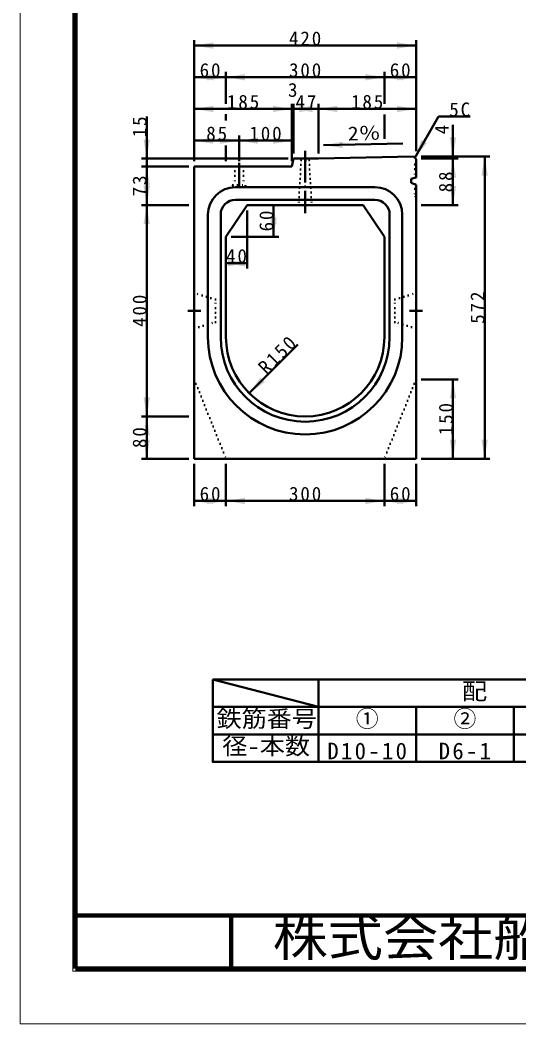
# Model space of a CAD drawing. Units: millimetres, scale not verified. Extents: x -2102 to 2102, y -1485 to 1485.
# Drawn here: x -2102 to -1158, y -1485 to 415 of the extents above; entities that cross this region are included whole.
import ezdxf
from ezdxf.enums import TextEntityAlignment as Align

# ---------------------------------------------------------------- set-up
doc = ezdxf.new("R2010")
doc.units = ezdxf.units.MM
doc.header["$LTSCALE"] = 5
doc.linetypes.add('DOTTED', pattern=[1.75, 0.25, -1.5])
doc.linetypes.add('LONG_DASHED_DOTTED', pattern=[15.25, 12, -1.5, 0.25, -1.5])
doc.layers.add('0-0_V-nasSTD', color=7, linetype='Continuous', lineweight=35)
doc.layers.add('0-1_0', color=7, linetype='Continuous', lineweight=50)
doc.styles.add('ＭＳ ゴシック', font='')
doc.styles.get('ＭＳ ゴシック').set_extended_font_data('MS Gothic')

msp = doc.modelspace()

# ---------------------------------------------------------------- linework, layer by layer
at = {"layer": '0-0_V-nasSTD', "lineweight": 100}
for p, q in [((-1997.5, 1380), (-1997.5, -1380)), ((-1702.5, -1280), (-1702.5, -1380)), ((-1997.5, -1380), (1997.5, -1380))]:
    msp.add_line(p, q, dxfattribs=at)
at = {"layer": '0-0_V-nasSTD', "lineweight": 50}
for p, q in [((-1412.587, 236.576), (-1412.587, 190.576)), ((-1737.5, -833), (-1537.5, -885)), ((-1352.5, -833), (-1537.5, -833)), ((-1167.5, -833), (-1352.5, -833)), ((-982.5, -833), (-1167.5, -833)), ((-1737.5, -885), (-1737.5, -937)), ((-1537.5, -885), (-1352.5, -885)), ((-1352.5, -885), (-1167.5, -885)), ((-1167.5, -885), (-982.5, -885))]:
    msp.add_line(p, q, dxfattribs=at)
at = {"layer": '0-0_V-nasSTD', "lineweight": 18}
for points in [[(-2102.5, -1485), (-2102.5, 1485), (2102.5, 1485), (2102.5, -1485)], [(-2002.5, -1385), (-2002.5, 1385), (2002.5, 1385), (2002.5, -1385)]]:
    msp.add_lwpolyline(points, close=True, dxfattribs=at)
at = {"layer": '0-0_V-nasSTD', "lineweight": 50}
for points in [[(-1737.5, -833), (-1737.5, -885), (-1572.5, -885)], [(-1537.5, -885), (-1537.5, -833), (-1737.5, -833)], [(-1537.5, -937), (-1537.5, -885), (-1737.5, -885)], [(-1537.5, -885), (-1537.5, -937), (-1352.5, -937), (-1352.5, -885), (-1352.5, -937), (-1167.5, -937), (-1167.5, -885), (-1167.5, -937), (-982.5, -937), (-982.5, -885), (-982.5, -937)], [(-1537.5, -937), (-1537.5, -989), (-1352.5, -989), (-1352.5, -937), (-1352.5, -989), (-1167.5, -989), (-1167.5, -937), (-1167.5, -989), (-982.5, -989), (-982.5, -937), (-982.5, -989)]]:
    msp.add_lwpolyline(points, dxfattribs=at)
msp.add_lwpolyline([(-1737.5, -937), (-1737.5, -989), (-1537.5, -989), (-1537.5, -937)], close=True, dxfattribs=at)
at = {"layer": '0-0_V-nasSTD'}
for points in [[(-1772.587, 366.976), (-1736.587, 360.976), (-1736.587, 372.976)], [(-1388.587, 360.976), (-1388.587, 372.976), (-1352.587, 366.976)], [(-1772.587, 306.976), (-1736.587, 300.976), (-1736.587, 312.976)], [(-1748.587, 300.976), (-1748.587, 312.976), (-1712.587, 306.976)], [(-1712.587, 306.976), (-1676.587, 300.976), (-1676.587, 312.976)], [(-1448.587, 300.976), (-1448.587, 312.976), (-1412.587, 306.976)], [(-1412.587, 306.976), (-1376.587, 300.976), (-1376.587, 312.976)], [(-1388.587, 300.976), (-1388.587, 312.976), (-1352.587, 306.976)], [(-1772.587, 246.976), (-1736.587, 240.976), (-1736.587, 252.976)], [(-1623.587, 240.976), (-1623.587, 252.976), (-1587.587, 246.976)], [(-1584.587, 246.976), (-1548.587, 240.976), (-1548.587, 252.976)], [(-1573.587, 240.976), (-1573.587, 252.976), (-1537.587, 246.976)], [(-1537.587, 246.976), (-1501.587, 240.976), (-1501.587, 252.976)], [(-1388.587, 240.976), (-1388.587, 252.976), (-1352.587, 246.976)], [(-1772.587, 186.976), (-1736.587, 180.976), (-1736.587, 192.976)], [(-1723.587, 180.976), (-1723.587, 192.976), (-1687.587, 186.976)], [(-1687.587, 186.976), (-1651.587, 180.976), (-1651.587, 192.976)], [(-1623.587, 180.976), (-1623.587, 192.976), (-1587.587, 186.976)], [(-1288.587, 192.976), (-1282.587, 156.976), (-1276.587, 192.976)], [(-1868.587, 188.976), (-1862.587, 152.976), (-1856.587, 188.976)], [(-1527.558, 178.295), (-1491.696, 185.072), (-1491.437, 173.074)], [(-1355.087, 154.476), (-1342.283, 188.653), (-1331.89, 182.653)], [(-1288.587, 116.976), (-1282.587, 152.976), (-1276.587, 116.976)], [(-1228.587, 120.976), (-1222.587, 156.976), (-1216.587, 120.976)], [(-1868.587, 101.976), (-1862.587, 137.976), (-1856.587, 101.976)], [(-1868.587, 100.976), (-1862.587, 64.976), (-1856.587, 100.976)], [(-1288.587, 100.976), (-1282.587, 64.976), (-1276.587, 100.976)], [(-1868.587, 28.976), (-1862.587, 64.976), (-1856.587, 28.976)], [(-1628.587, 28.976), (-1622.587, 64.976), (-1616.587, 28.976)], [(-1628.587, 40.976), (-1622.587, 4.976), (-1616.587, 40.976)], [(-1712.587, -45.024), (-1676.587, -51.024), (-1676.587, -39.024)], [(-1708.587, -51.024), (-1708.587, -39.024), (-1672.587, -45.024)], [(-1668.653, -291.09), (-1647.439, -261.392), (-1638.954, -269.877)], [(-1288.587, -301.024), (-1282.587, -265.024), (-1276.587, -301.024)], [(-1868.587, -299.024), (-1862.587, -335.024), (-1856.587, -299.024)], [(-1868.587, -371.024), (-1862.587, -335.024), (-1856.587, -371.024)], [(-1868.587, -379.024), (-1862.587, -415.024), (-1856.587, -379.024)], [(-1288.587, -379.024), (-1282.587, -415.024), (-1276.587, -379.024)], [(-1228.587, -379.024), (-1222.587, -415.024), (-1216.587, -379.024)], [(-1772.587, -495.024), (-1736.587, -501.024), (-1736.587, -489.024)], [(-1748.587, -501.024), (-1748.587, -489.024), (-1712.587, -495.024)], [(-1712.587, -495.024), (-1676.587, -501.024), (-1676.587, -489.024)], [(-1448.587, -501.024), (-1448.587, -489.024), (-1412.587, -495.024)], [(-1412.587, -495.024), (-1376.587, -501.024), (-1376.587, -489.024)], [(-1388.587, -501.024), (-1388.587, -489.024), (-1352.587, -495.024)]]:
    msp.add_solid(points, dxfattribs=at)
at = {"layer": '0-1_0'}
for p, q in [((-1772.587, 147.976), (-1772.587, 376.976)), ((-1772.587, 366.976), (-1352.587, 366.976)), ((-1352.587, 166.976), (-1352.587, 376.976)), ((-1712.587, 256.976), (-1712.587, 316.976)), ((-1412.587, 256.976), (-1412.587, 316.976)), ((-1587.587, 147.976), (-1587.587, 256.976)), ((-1584.587, 162.976), (-1584.587, 256.976)), ((-1537.587, 162.976), (-1537.587, 256.976)), ((-1862.587, 232.976), (-1862.587, 152.976)), ((-1712.587, 236.976), (-1712.587, 224.976)), ((-1584.587, 246.976), (-1537.587, 246.976)), ((-1537.587, 246.976), (-1352.587, 246.976)), ((-1310.087, 232.418), (-1355.087, 154.476)), ((-1310.087, 232.418), (-1250.087, 232.418)), ((-1282.587, 216.976), (-1282.587, 156.976)), ((-1687.587, 147.976), (-1687.587, 196.976)), ((-1712.587, 177.976), (-1712.587, 147.976)), ((-1527.558, 178.295), (-1377.593, 181.537)), ((-1594.587, 152.976), (-1872.587, 152.976)), ((-1862.587, 137.976), (-1862.587, 152.976)), ((-1584.587, 152.976), (-1587.587, 137.976)), ((-1584.587, 152.976), (-1537.587, 152.976)), ((-1342.587, 156.976), (-1212.587, 156.976)), ((-1342.587, 152.976), (-1272.587, 152.976)), ((-1282.587, 152.976), (-1282.587, 156.976)), ((-1282.587, 64.976), (-1282.587, 152.976)), ((-1222.587, -415.024), (-1222.587, 156.976)), ((-1782.587, 137.976), (-1872.587, 137.976)), ((-1862.587, 64.976), (-1862.587, 137.976)), ((-1772.587, -415.024), (-1772.587, 137.976)), ((-1772.587, 137.976), (-1587.587, 137.976)), ((-1352.587, 151.976), (-1352.587, 116.991)), ((-1361.587, 114.976), (-1352.587, 116.991)), ((-1361.587, 106.976), (-1361.587, 114.976)), ((-1430.587, 98.976), (-1694.587, 98.976)), ((-1361.587, 106.976), (-1352.587, 103.618)), ((-1352.587, -415.024), (-1352.587, 103.618)), ((-1782.587, 64.976), (-1872.587, 64.976)), ((-1672.587, 64.976), (-1712.587, 4.976)), ((-1430.587, 74.976), (-1694.587, 74.976)), ((-1672.587, 64.976), (-1452.587, 64.976)), ((-1622.587, 4.976), (-1622.587, 64.976)), ((-1452.587, 64.976), (-1412.587, 4.976)), ((-1342.587, 64.976), (-1272.587, 64.976)), ((-1746.587, 46.976), (-1746.587, -185.024)), ((-1722.587, 46.976), (-1722.587, -185.024)), ((-1672.587, 54.976), (-1672.587, -55.024)), ((-1402.587, -185.024), (-1402.587, 46.976)), ((-1378.587, -185.024), (-1378.587, 46.976)), ((-1712.587, 4.976), (-1712.587, -185.024)), ((-1702.587, 4.976), (-1612.587, 4.976)), ((-1412.587, 4.976), (-1412.587, -185.024)), ((-1712.587, -45.024), (-1672.587, -45.024)), ((-1668.653, -291.09), (-1576.729, -199.166)), ((-1342.587, -265.024), (-1272.587, -265.024)), ((-1282.587, -415.024), (-1282.587, -265.024)), ((-1782.587, -335.024), (-1872.587, -335.024)), ((-1782.587, -415.024), (-1872.587, -415.024)), ((-1772.587, -415.024), (-1352.587, -415.024)), ((-1342.587, -415.024), (-1212.587, -415.024)), ((-1772.587, -425.024), (-1772.587, -505.024)), ((-1712.587, -425.024), (-1712.587, -505.024)), ((-1412.587, -425.024), (-1412.587, -505.024)), ((-1352.587, -425.024), (-1352.587, -505.024))]:
    msp.add_line(p, q, dxfattribs=at)
at = {"layer": '0-1_0', "linetype": 'DOTTED'}
for p, q in [((-1570.087, 149.976), (-1573.087, 152.976)), ((-1555.087, 149.976), (-1552.087, 152.976)), ((-1695.587, 137.976), (-1695.587, 102.976)), ((-1679.587, 137.976), (-1679.587, 102.976)), ((-1570.087, 149.976), (-1575.087, 64.976)), ((-1570.087, 149.976), (-1555.087, 149.976)), ((-1555.087, 149.976), (-1550.087, 64.976)), ((-1354.887, 141.976), (-1352.587, 144.276)), ((-1354.887, 141.976), (-1354.887, 116.476)), ((-1699.587, 102.976), (-1675.587, 102.976)), ((-1699.587, 102.976), (-1699.587, 99.976)), ((-1699.587, 99.976), (-1675.587, 99.976)), ((-1675.587, 102.976), (-1675.587, 99.976)), ((-1772.587, -265.024), (-1712.587, -415.024)), ((-1352.587, -265.024), (-1412.587, -415.024))]:
    msp.add_line(p, q, dxfattribs=at)
at = {"layer": '0-1_0', "linetype": 'LONG_DASHED_DOTTED'}
for p, q in [((-1562.587, 167.976), (-1562.587, 49.976)), ((-1687.587, 144.976), (-1687.587, 99.976)), ((-1760.087, -135.024), (-1785.087, -135.024)), ((-1365.087, -135.024), (-1340.087, -135.024))]:
    msp.add_line(p, q, dxfattribs=at)
at = {"layer": '0-1_0', "lineweight": 100}
msp.add_line((-1997.5, -1280), (1997.5, -1280), dxfattribs=at)
at = {"layer": '0-1_0'}
for points in [[(-1772.587, 306.976), (-1712.587, 306.976), (-1412.587, 306.976), (-1352.587, 306.976)], [(-1772.587, 246.976), (-1587.587, 246.976), (-1584.587, 246.976)], [(-1772.587, 186.976), (-1687.587, 186.976), (-1587.587, 186.976)], [(-1537.587, 152.976), (-1357.587, 156.976), (-1352.587, 151.976)], [(-1862.587, -415.024), (-1862.587, -335.024), (-1862.587, 64.976)], [(-1772.587, -495.024), (-1712.587, -495.024), (-1412.587, -495.024), (-1352.587, -495.024)]]:
    msp.add_lwpolyline(points, dxfattribs=at)
at = {"layer": '0-1_0', "linetype": 'DOTTED'}
msp.add_lwpolyline([(-1354.887, 104.476), (-1354.887, 81.976), (-1352.587, 79.676)], dxfattribs=at)
for points in [[(-1732.587, -113.524), (-1772.587, -101.524), (-1772.587, -168.524), (-1732.587, -156.524)], [(-1392.587, -113.524), (-1352.587, -101.524), (-1352.587, -168.524), (-1392.587, -156.524)]]:
    msp.add_lwpolyline(points, close=True, dxfattribs=at)
at = {"layer": '0-1_0'}
for centre, radius, start, end in [((-1694.587, 46.976), 52, 90, 180), ((-1430.587, 46.976), 52, 0, 90), ((-1694.587, 46.976), 28, 90, 180), ((-1430.587, 46.976), 28, 0, 90), ((-1562.587, -185.024), 184, 180, 270), ((-1562.587, -185.024), 160, 180, 270), ((-1562.587, -185.024), 150, 180, 270), ((-1562.587, -185.024), 150, 270, 0), ((-1562.587, -185.024), 184, 270, 0), ((-1562.587, -185.024), 160, 270, 0)]:
    msp.add_arc(centre, radius, start, end, dxfattribs=at)

# ---------------------------------------------------------------- texts
at = {"layer": '0-0_V-nasSTD', "style": 'ＭＳ ゴシック'}
for s, height, p in [('3', 26.39, (-1595.087, 261.976)), ('①', 31.67, (-1466.6, -932.6)), ('②', 31.67, (-1281.6, -932.6))]:
    msp.add_text(s, height=height, dxfattribs=at).set_placement(p, align=Align.BOTTOM_LEFT)
at = {"layer": '0-0_V-nasSTD', "style": 'ＭＳ ゴシック', "width": 1.15}
msp.add_text('2％', height=26.39, rotation=1.239, dxfattribs=at).set_placement((-1481.369, 179.294), align=Align.BOTTOM_LEFT)
at = {"layer": '0-0_V-nasSTD', "style": 'ＭＳ ゴシック'}
msp.add_text('4', height=26.39, rotation=90, dxfattribs=at).set_placement((-1282.587, 198.976), align=Align.BOTTOM_LEFT)
at = {"layer": '0-0_V-nasSTD', "style": 'ＭＳ ゴシック', "width": 1.1}
for s, height, p in [('配\u3000\u3000\u3000\u3000\u3000\u3000\u3000\u3000\u3000\u3000筋', 31.67, (-1265.46, -880.6)), ('鉄筋番号', 31.67, (-1730.38, -932.6)), ('径-本数', 31.67, (-1719.58, -984.6)), ('株式会社船生コンクリート工業', 69.65, (-1624.221, -1377.45))]:
    msp.add_text(s, height=height, dxfattribs=at).set_placement(p, align=Align.BOTTOM_LEFT)
at = {"layer": '0-0_V-nasSTD', "attachment_point": 7, "style": 'ＭＳ ゴシック'}
for s, insert, char_height in [('\\T1.2;420', (-1593.187, 366.976), 26.39), ('\\T1.2;60', (-1762.387, 306.976), 26.39), ('\\T1.2;300', (-1593.187, 306.976), 26.39), ('\\T1.2;60', (-1402.387, 306.976), 26.39), ('\\T1.2;185', (-1710.687, 246.976), 26.39), ('\\T1.2;47', (-1580.887, 246.976), 26.39), ('\\T1.2;185', (-1475.687, 246.976), 26.39), ('\\T1.2;5C', (-1289.687, 232.418), 26.39), ('\\T1.2;85', (-1749.887, 186.976), 26.39), ('\\T1.2;100', (-1668.187, 186.976), 26.39), ('\\T1.2;40', (-1712.387, -45.024), 26.39), ('\\T1.2;60', (-1762.387, -495.024), 26.39), ('\\T1.2;300', (-1593.187, -495.024), 26.39), ('\\T1.2;60', (-1402.387, -495.024), 26.39), ('\\T1.2;D10-10', (-1520.6, -984.6), 31.67), ('\\T1.2;D6-1', (-1309.68, -984.6), 31.67)]:
    msp.add_mtext(s, dxfattribs=dict(at, insert=insert, char_height=char_height))
at = {"layer": '0-0_V-nasSTD', "char_height": 26.39, "attachment_point": 7, "style": 'ＭＳ ゴシック'}
for s, insert, rotation in [('\\T1.2;15', (-1862.587, 193.376), 90), ('\\T1.2;73', (-1862.587, 81.676), 90), ('\\T1.2;88', (-1282.587, 89.176), 90), ('\\T1.2;60', (-1622.587, 15.176), 90), ('\\T1.2;400', (-1862.587, -165.624), 90), ('\\T1.2;572', (-1222.587, -159.624), 90), ('\\T1.2;R150', (-1635.277, -257.715), 45), ('\\T1.2;150', (-1282.587, -370.624), 90), ('\\T1.2;80', (-1862.587, -394.824), 90)]:
    msp.add_mtext(s, dxfattribs=dict(at, insert=insert, rotation=rotation))

doc.saveas('drawing.dxf')
